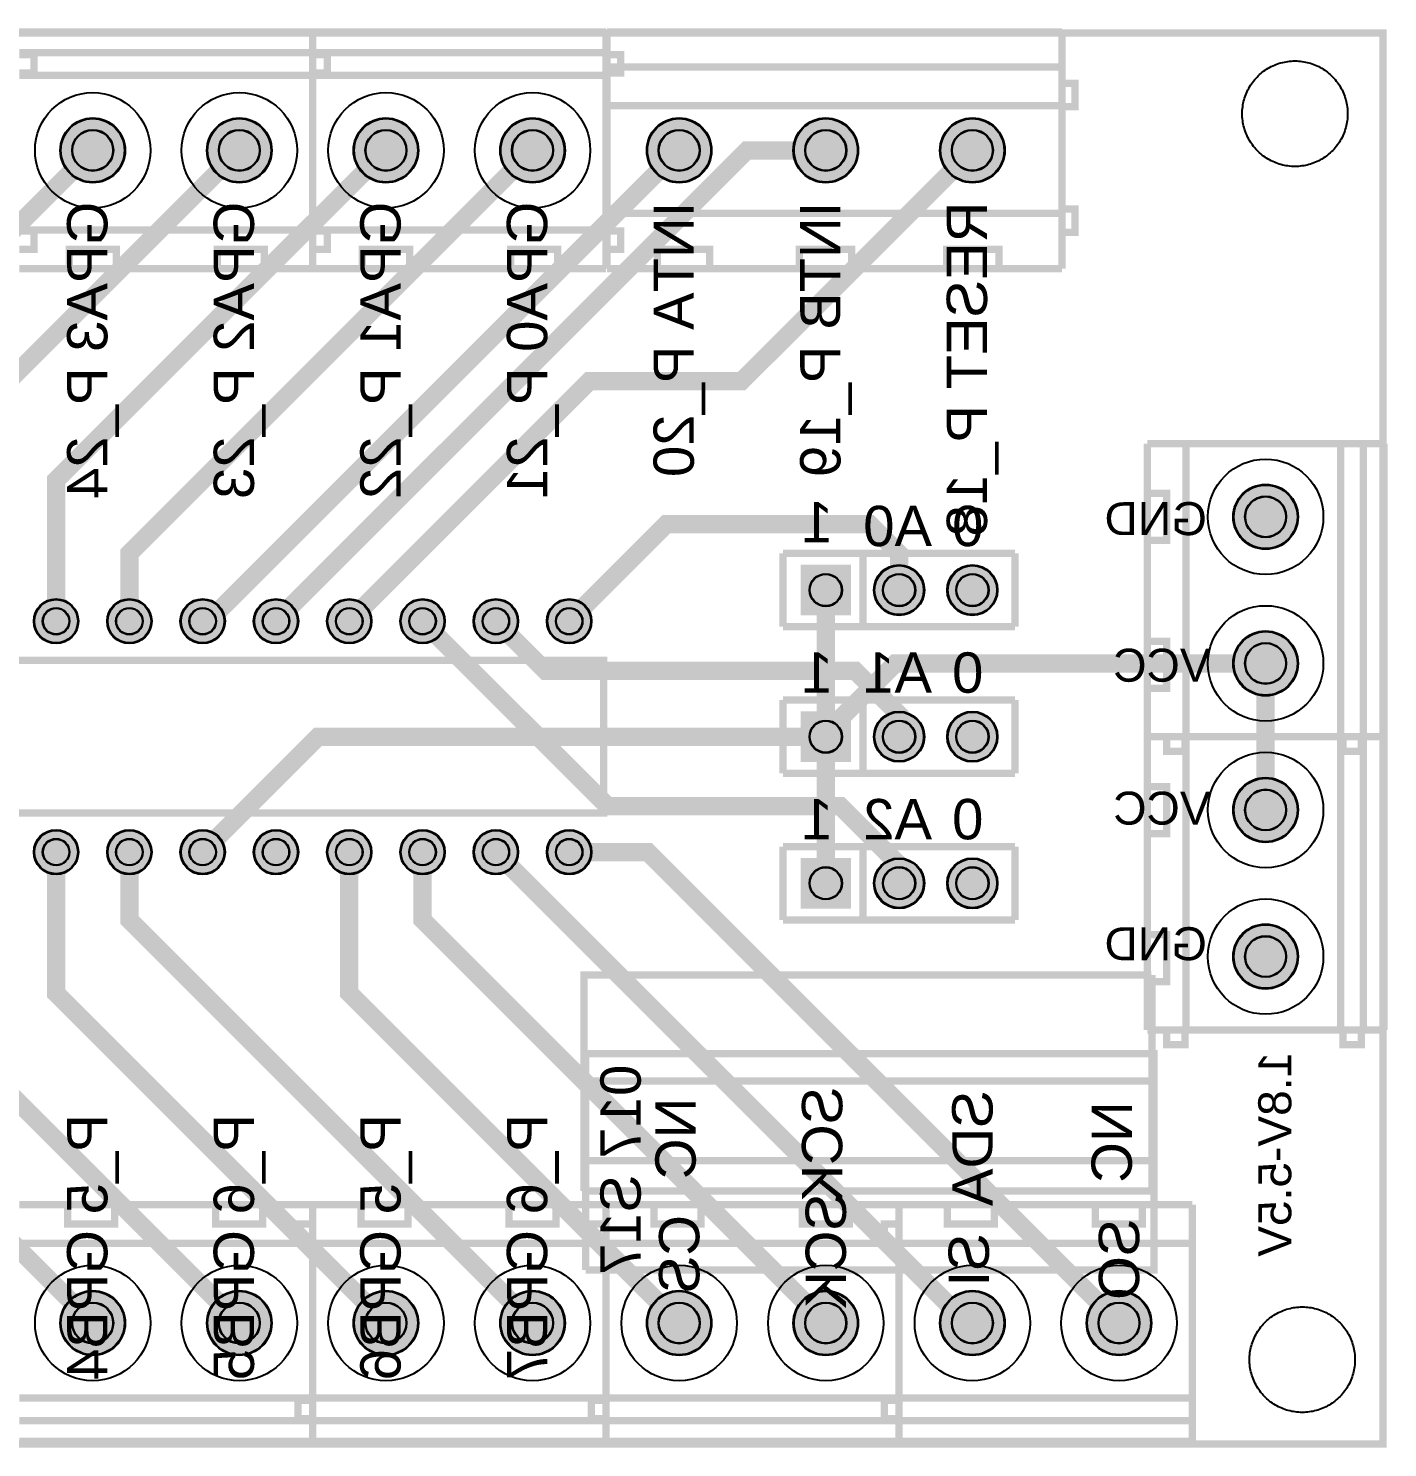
# Model space of a CAD drawing. Header units: millimetres. Extents: x 0.5 to 77.9, y 21.1 to 70.3.
# Drawn here: x 30.79 to 77.89, y 21.08 to 70.27 of the extents above; entities that cross this region are included whole.
import ezdxf

# ---------------------------------------------------------------- set-up
doc = ezdxf.new("R2010")
doc.units = ezdxf.units.MM
for name, color, linetype, true_color in [('BoardOutLine', 7, 'Continuous', 0xff00ff), ('BottomLayer', 7, 'Continuous', 0x0000ff), ('BottomSilkLayer', 7, 'Continuous', 0x66cc33), ('BottomSolderMaskLayer', 7, 'Continuous', 0xaa00ff), ('Multi-Layer', 7, 'Continuous', 0xc0c0c0), ('TopLayer', 7, 'Continuous', 0xff0000), ('TopSilkLayer', 7, 'Continuous', 0xffcc00), ('TopSolderMaskLayer', 7, 'Continuous', 0x800080)]:
    doc.layers.add(name, color=color, linetype=linetype, true_color=true_color)
doc.styles.get("Standard").update_dxf_attribs({"font": 'arial.ttf'})

msp = doc.modelspace()

# ---------------------------------------------------------------- hatches: boundary and pattern name
at = {"layer": 'BottomSolderMaskLayer'}
for points in [[(31.895, 66.04, 1), (34.145, 66.04, 1)], [(36.975, 66.04, 1), (39.225, 66.04, 1)], [(42.055, 66.04, 1), (44.305, 66.04, 1)], [(47.135, 66.04, 1), (49.385, 66.04, 1)], [(52.215, 66.04, 1), (54.466, 66.04, 1)], [(57.295, 66.04, 1), (59.546, 66.04, 1)], [(62.375, 66.04, 1), (64.626, 66.04, 1)], [(72.535, 53.34, 1), (74.785, 53.34, 1)], [(57.545, 51.676), (59.296, 51.676), (59.296, 49.925), (57.545, 49.925)], [(60.085, 50.8, 1), (61.836, 50.8, 1)], [(62.625, 50.8, 1), (64.376, 50.8, 1)], [(30.975, 49.72, 1), (32.525, 49.72, 1)], [(33.515, 49.72, 1), (35.065, 49.72, 1)], [(36.055, 49.72, 1), (37.605, 49.72, 1)], [(38.595, 49.72, 1), (40.145, 49.72, 1)], [(41.135, 49.72, 1), (42.685, 49.72, 1)], [(43.675, 49.72, 1), (45.225, 49.72, 1)], [(46.215, 49.72, 1), (47.765, 49.72, 1)], [(48.755, 49.72, 1), (50.305, 49.72, 1)], [(72.535, 48.26, 1), (74.785, 48.26, 1)], [(57.545, 46.596), (59.296, 46.596), (59.296, 44.845), (57.545, 44.845)], [(60.085, 45.72, 1), (61.836, 45.72, 1)], [(62.625, 45.72, 1), (64.376, 45.72, 1)], [(72.535, 43.18, 1), (74.785, 43.18, 1)], [(30.975, 41.72, 1), (32.525, 41.72, 1)], [(33.515, 41.72, 1), (35.065, 41.72, 1)], [(36.055, 41.72, 1), (37.605, 41.72, 1)], [(38.595, 41.72, 1), (40.145, 41.72, 1)], [(41.135, 41.72, 1), (42.685, 41.72, 1)], [(43.675, 41.72, 1), (45.225, 41.72, 1)], [(46.215, 41.72, 1), (47.765, 41.72, 1)], [(48.755, 41.72, 1), (50.305, 41.72, 1)], [(57.545, 41.515), (59.296, 41.515), (59.296, 39.765), (57.545, 39.765)], [(60.085, 40.64, 1), (61.836, 40.64, 1)], [(62.625, 40.64, 1), (64.376, 40.64, 1)], [(72.535, 38.1, 1), (74.785, 38.1, 1)], [(31.895, 25.4, 1), (34.145, 25.4, 1)], [(36.975, 25.4, 1), (39.225, 25.4, 1)], [(42.055, 25.4, 1), (44.305, 25.4, 1)], [(47.135, 25.4, 1), (49.385, 25.4, 1)], [(52.215, 25.4, 1), (54.465, 25.4, 1)], [(57.295, 25.4, 1), (59.545, 25.4, 1)], [(62.375, 25.4, 1), (64.625, 25.4, 1)], [(67.455, 25.4, 1), (69.705, 25.4, 1)]]:
    msp.add_hatch(color=256, dxfattribs=at).paths.add_polyline_path(points)
at = {"layer": 'Multi-Layer'}
for points in [[(31.92, 66.04, 1), (34.12, 66.04, 1)], [(37, 66.04, 1), (39.2, 66.04, 1)], [(42.08, 66.04, 1), (44.28, 66.04, 1)], [(47.16, 66.04, 1), (49.36, 66.04, 1)], [(52.24, 66.04, 1), (54.44, 66.04, 1)], [(57.32, 66.04, 1), (59.52, 66.04, 1)], [(62.4, 66.04, 1), (64.6, 66.04, 1)], [(72.56, 53.34, 1), (74.76, 53.34, 1)], [(57.57, 51.65), (59.27, 51.65), (59.27, 49.95), (57.57, 49.95)], [(60.11, 50.8, 1), (61.81, 50.8, 1)], [(62.65, 50.8, 1), (64.35, 50.8, 1)], [(31, 49.72, 1), (32.5, 49.72, 1)], [(33.54, 49.72, 1), (35.04, 49.72, 1)], [(36.08, 49.72, 1), (37.58, 49.72, 1)], [(38.62, 49.72, 1), (40.12, 49.72, 1)], [(41.16, 49.72, 1), (42.66, 49.72, 1)], [(43.7, 49.72, 1), (45.2, 49.72, 1)], [(46.24, 49.72, 1), (47.74, 49.72, 1)], [(48.78, 49.72, 1), (50.28, 49.72, 1)], [(72.56, 48.26, 1), (74.76, 48.26, 1)], [(57.57, 46.57), (59.27, 46.57), (59.27, 44.87), (57.57, 44.87)], [(60.11, 45.72, 1), (61.81, 45.72, 1)], [(62.65, 45.72, 1), (64.35, 45.72, 1)], [(72.56, 43.18, 1), (74.76, 43.18, 1)], [(31, 41.72, 1), (32.5, 41.72, 1)], [(33.54, 41.72, 1), (35.04, 41.72, 1)], [(36.08, 41.72, 1), (37.58, 41.72, 1)], [(38.62, 41.72, 1), (40.12, 41.72, 1)], [(41.16, 41.72, 1), (42.66, 41.72, 1)], [(43.7, 41.72, 1), (45.2, 41.72, 1)], [(46.24, 41.72, 1), (47.74, 41.72, 1)], [(48.78, 41.72, 1), (50.28, 41.72, 1)], [(57.57, 41.49), (59.27, 41.49), (59.27, 39.79), (57.57, 39.79)], [(60.11, 40.64, 1), (61.81, 40.64, 1)], [(62.65, 40.64, 1), (64.35, 40.64, 1)], [(72.56, 38.1, 1), (74.76, 38.1, 1)], [(31.92, 25.4, 1), (34.12, 25.4, 1)], [(37, 25.4, 1), (39.2, 25.4, 1)], [(42.08, 25.4, 1), (44.28, 25.4, 1)], [(47.16, 25.4, 1), (49.36, 25.4, 1)], [(52.24, 25.4, 1), (54.44, 25.4, 1)], [(57.32, 25.4, 1), (59.52, 25.4, 1)], [(62.4, 25.4, 1), (64.6, 25.4, 1)], [(67.48, 25.4, 1), (69.68, 25.4, 1)]]:
    msp.add_hatch(color=256, dxfattribs=at).paths.add_polyline_path(points)
at = {"layer": 'TopSolderMaskLayer'}
for points in [[(31.895, 66.04, 1), (34.145, 66.04, 1)], [(36.975, 66.04, 1), (39.225, 66.04, 1)], [(42.055, 66.04, 1), (44.305, 66.04, 1)], [(47.135, 66.04, 1), (49.385, 66.04, 1)], [(52.215, 66.04, 1), (54.466, 66.04, 1)], [(57.295, 66.04, 1), (59.546, 66.04, 1)], [(62.375, 66.04, 1), (64.626, 66.04, 1)], [(72.535, 53.34, 1), (74.785, 53.34, 1)], [(57.545, 51.676), (59.296, 51.676), (59.296, 49.925), (57.545, 49.925)], [(60.085, 50.8, 1), (61.836, 50.8, 1)], [(62.625, 50.8, 1), (64.376, 50.8, 1)], [(30.975, 49.72, 1), (32.525, 49.72, 1)], [(33.515, 49.72, 1), (35.065, 49.72, 1)], [(36.055, 49.72, 1), (37.605, 49.72, 1)], [(38.595, 49.72, 1), (40.145, 49.72, 1)], [(41.135, 49.72, 1), (42.685, 49.72, 1)], [(43.675, 49.72, 1), (45.225, 49.72, 1)], [(46.215, 49.72, 1), (47.765, 49.72, 1)], [(48.755, 49.72, 1), (50.305, 49.72, 1)], [(72.535, 48.26, 1), (74.785, 48.26, 1)], [(57.545, 46.596), (59.296, 46.596), (59.296, 44.845), (57.545, 44.845)], [(60.085, 45.72, 1), (61.836, 45.72, 1)], [(62.625, 45.72, 1), (64.376, 45.72, 1)], [(72.535, 43.18, 1), (74.785, 43.18, 1)], [(30.975, 41.72, 1), (32.525, 41.72, 1)], [(33.515, 41.72, 1), (35.065, 41.72, 1)], [(36.055, 41.72, 1), (37.605, 41.72, 1)], [(38.595, 41.72, 1), (40.145, 41.72, 1)], [(41.135, 41.72, 1), (42.685, 41.72, 1)], [(43.675, 41.72, 1), (45.225, 41.72, 1)], [(46.215, 41.72, 1), (47.765, 41.72, 1)], [(48.755, 41.72, 1), (50.305, 41.72, 1)], [(57.545, 41.515), (59.296, 41.515), (59.296, 39.765), (57.545, 39.765)], [(60.085, 40.64, 1), (61.836, 40.64, 1)], [(62.625, 40.64, 1), (64.376, 40.64, 1)], [(72.535, 38.1, 1), (74.785, 38.1, 1)], [(31.895, 25.4, 1), (34.145, 25.4, 1)], [(36.975, 25.4, 1), (39.225, 25.4, 1)], [(42.055, 25.4, 1), (44.305, 25.4, 1)], [(47.135, 25.4, 1), (49.385, 25.4, 1)], [(52.215, 25.4, 1), (54.465, 25.4, 1)], [(57.295, 25.4, 1), (59.545, 25.4, 1)], [(62.375, 25.4, 1), (64.625, 25.4, 1)], [(67.455, 25.4, 1), (69.705, 25.4, 1)]]:
    msp.add_hatch(color=256, dxfattribs=at).paths.add_polyline_path(points)

# ---------------------------------------------------------------- linework, layer by layer
at = {"layer": 'BoardOutLine', "const_width": 0.254}
msp.add_lwpolyline([(7.112, 70.104), (77.724, 70.104), (77.724, 21.209), (0.635, 21.209), (0.635, 70.104), (7.112, 70.104)], close=True, dxfattribs=at)
at = {"layer": 'BottomLayer', "const_width": 0.635}
for points in [[(58.42, 50.8), (58.42, 45.72)], [(58.42, 45.72), (58.42, 45.847), (60.833, 48.26), (73.66, 48.26)], [(73.66, 43.18), (73.66, 48.26)], [(36.83, 41.72), (40.83, 45.72), (58.42, 45.72)], [(58.42, 45.72), (58.42, 40.64)]]:
    msp.add_lwpolyline(points, dxfattribs=at)
at = {"layer": 'BottomSilkLayer', "const_width": 0.254}
for points in [[(50.102, 27.242), (69.787, 27.242), (69.787, 34.735), (50.102, 34.735)], [(50.102, 27.242), (50.102, 34.735), (50.102, 27.369)], [(50.102, 31.028), (69.787, 31.028)]]:
    msp.add_lwpolyline(points, dxfattribs=at)
at = {"layer": 'BottomSolderMaskLayer'}
for centre, radius in [((33.02, 66.04), 1.125), ((38.1, 66.04), 1.125), ((43.18, 66.04), 1.125), ((48.26, 66.04), 1.125), ((53.34, 66.04), 1.125), ((58.42, 66.04), 1.125), ((63.5, 66.04), 1.125), ((33.02, 66.04), 0.716), ((38.1, 66.04), 0.716), ((43.18, 66.04), 0.716), ((48.26, 66.04), 0.716), ((53.34, 66.04), 0.716), ((58.42, 66.04), 0.716), ((63.5, 66.04), 0.716), ((73.66, 53.34), 1.125), ((73.66, 53.34), 0.716), ((60.96, 50.8), 0.875), ((63.5, 50.8), 0.875), ((58.42, 50.8), 0.566), ((60.96, 50.8), 0.566), ((63.5, 50.8), 0.566), ((31.75, 49.72), 0.775), ((31.75, 49.72), 0.465), ((34.29, 49.72), 0.775), ((34.29, 49.72), 0.465), ((36.83, 49.72), 0.775), ((36.83, 49.72), 0.465), ((39.37, 49.72), 0.775), ((39.37, 49.72), 0.465), ((41.91, 49.72), 0.775), ((41.91, 49.72), 0.465), ((44.45, 49.72), 0.775), ((44.45, 49.72), 0.465), ((46.99, 49.72), 0.775), ((46.99, 49.72), 0.465), ((49.53, 49.72), 0.775), ((49.53, 49.72), 0.465), ((73.66, 48.26), 1.125), ((73.66, 48.26), 0.716), ((58.42, 45.72), 0.566), ((60.96, 45.72), 0.875), ((60.96, 45.72), 0.566), ((63.5, 45.72), 0.875), ((63.5, 45.72), 0.566), ((73.66, 43.18), 1.125), ((73.66, 43.18), 0.716), ((31.75, 41.72), 0.775), ((34.29, 41.72), 0.775), ((36.83, 41.72), 0.775), ((39.37, 41.72), 0.775), ((41.91, 41.72), 0.775), ((44.45, 41.72), 0.775), ((46.99, 41.72), 0.775), ((49.53, 41.72), 0.775), ((31.75, 41.72), 0.465), ((34.29, 41.72), 0.465), ((36.83, 41.72), 0.465), ((39.37, 41.72), 0.465), ((41.91, 41.72), 0.465), ((44.45, 41.72), 0.465), ((46.99, 41.72), 0.465), ((49.53, 41.72), 0.465), ((60.96, 40.64), 0.875), ((63.5, 40.64), 0.875), ((58.42, 40.64), 0.566), ((60.96, 40.64), 0.566), ((63.5, 40.64), 0.566), ((73.66, 38.1), 1.125), ((73.66, 38.1), 0.716), ((33.02, 25.4), 1.125), ((33.02, 25.4), 0.716), ((38.1, 25.4), 1.125), ((38.1, 25.4), 0.716), ((43.18, 25.4), 1.125), ((43.18, 25.4), 0.716), ((48.26, 25.4), 1.125), ((48.26, 25.4), 0.716), ((53.34, 25.4), 1.125), ((53.34, 25.4), 0.716), ((58.42, 25.4), 1.125), ((58.42, 25.4), 0.716), ((63.5, 25.4), 1.125), ((63.5, 25.4), 0.716), ((68.58, 25.4), 1.125), ((68.58, 25.4), 0.716)]:
    msp.add_circle(centre, radius, dxfattribs=at)
at = {"layer": 'Multi-Layer'}
for points in [[(72.849, 67.31), (72.85, 67.371), (72.853, 67.432), (72.858, 67.493), (72.865, 67.554), (72.874, 67.614), (72.886, 67.674), (72.899, 67.734), (72.914, 67.793), (72.931, 67.852), (72.95, 67.91), (72.971, 67.967), (72.994, 68.024), (73.019, 68.08), (73.045, 68.134), (73.074, 68.189), (73.104, 68.242), (73.136, 68.294), (73.17, 68.345), (73.205, 68.394), (73.242, 68.443), (73.281, 68.49), (73.321, 68.536), (73.363, 68.581), (73.406, 68.624), (73.45, 68.666), (73.496, 68.706), (73.544, 68.745), (73.592, 68.782), (73.642, 68.817), (73.693, 68.851), (73.745, 68.883), (73.798, 68.913), (73.852, 68.942), (73.907, 68.968), (73.963, 68.993), (74.019, 69.016), (74.077, 69.037), (74.135, 69.056), (74.193, 69.073), (74.252, 69.088), (74.312, 69.101), (74.372, 69.113), (74.433, 69.122), (74.493, 69.129), (74.554, 69.134), (74.615, 69.137), (74.676, 69.138), (74.737, 69.137), (74.798, 69.134), (74.859, 69.129), (74.92, 69.122), (74.98, 69.113), (75.04, 69.101), (75.1, 69.088), (75.159, 69.073), (75.218, 69.056), (75.276, 69.037), (75.333, 69.016), (75.39, 68.993), (75.445, 68.968), (75.5, 68.942), (75.554, 68.913), (75.608, 68.883), (75.66, 68.851), (75.71, 68.817), (75.76, 68.782), (75.809, 68.745), (75.856, 68.706), (75.902, 68.666), (75.947, 68.624), (75.99, 68.581), (76.031, 68.536), (76.072, 68.49), (76.11, 68.443), (76.147, 68.394), (76.183, 68.345), (76.216, 68.294), (76.248, 68.242), (76.279, 68.189), (76.307, 68.134), (76.334, 68.08), (76.358, 68.024), (76.381, 67.967), (76.402, 67.91), (76.421, 67.852), (76.438, 67.793), (76.454, 67.734), (76.467, 67.674), (76.478, 67.614), (76.487, 67.554), (76.494, 67.493), (76.499, 67.432), (76.502, 67.371), (76.503, 67.31), (76.502, 67.249), (76.499, 67.188), (76.494, 67.127), (76.487, 67.067), (76.478, 67.006), (76.467, 66.946), (76.454, 66.886), (76.438, 66.827), (76.421, 66.769), (76.402, 66.711), (76.381, 66.653), (76.358, 66.597), (76.334, 66.541), (76.307, 66.486), (76.279, 66.432), (76.248, 66.379), (76.216, 66.327), (76.183, 66.276), (76.147, 66.226), (76.11, 66.177), (76.072, 66.13), (76.031, 66.084), (75.99, 66.039), (75.947, 65.996), (75.902, 65.954), (75.856, 65.914), (75.809, 65.876), (75.76, 65.839), (75.71, 65.803), (75.66, 65.769), (75.608, 65.737), (75.554, 65.707), (75.5, 65.679), (75.445, 65.652), (75.39, 65.627), (75.333, 65.604), (75.276, 65.583), (75.218, 65.564), (75.159, 65.547), (75.1, 65.532), (75.04, 65.519), (74.98, 65.508), (74.92, 65.498), (74.859, 65.491), (74.798, 65.486), (74.737, 65.483), (74.676, 65.482), (74.615, 65.483), (74.554, 65.486), (74.493, 65.491), (74.433, 65.498), (74.372, 65.508), (74.312, 65.519), (74.252, 65.532), (74.193, 65.547), (74.135, 65.564), (74.077, 65.583), (74.019, 65.604), (73.963, 65.627), (73.907, 65.652), (73.852, 65.679), (73.798, 65.707), (73.745, 65.737), (73.693, 65.769), (73.642, 65.803), (73.592, 65.839), (73.544, 65.876), (73.496, 65.914), (73.45, 65.954), (73.406, 65.996), (73.363, 66.039), (73.321, 66.084), (73.281, 66.13), (73.242, 66.177), (73.205, 66.226), (73.17, 66.276), (73.136, 66.327), (73.104, 66.379), (73.074, 66.432), (73.045, 66.486), (73.019, 66.541), (72.994, 66.597), (72.971, 66.653), (72.95, 66.711), (72.931, 66.769), (72.914, 66.827), (72.899, 66.886), (72.886, 66.946), (72.874, 67.006), (72.865, 67.067), (72.858, 67.127), (72.853, 67.188), (72.85, 67.249), (72.849, 67.31)], [(73.103, 24.13), (73.104, 24.191), (73.107, 24.252), (73.112, 24.313), (73.119, 24.374), (73.128, 24.434), (73.14, 24.494), (73.153, 24.554), (73.168, 24.613), (73.185, 24.672), (73.204, 24.73), (73.225, 24.787), (73.248, 24.844), (73.273, 24.899), (73.299, 24.954), (73.328, 25.008), (73.358, 25.062), (73.39, 25.114), (73.424, 25.165), (73.459, 25.214), (73.496, 25.263), (73.535, 25.31), (73.575, 25.356), (73.617, 25.401), (73.66, 25.444), (73.704, 25.486), (73.75, 25.526), (73.798, 25.565), (73.846, 25.602), (73.896, 25.637), (73.947, 25.671), (73.999, 25.703), (74.052, 25.733), (74.106, 25.762), (74.161, 25.788), (74.217, 25.813), (74.273, 25.836), (74.331, 25.857), (74.389, 25.876), (74.447, 25.893), (74.506, 25.908), (74.566, 25.921), (74.626, 25.933), (74.687, 25.942), (74.747, 25.949), (74.808, 25.954), (74.869, 25.957), (74.93, 25.958), (74.991, 25.957), (75.052, 25.954), (75.113, 25.949), (75.174, 25.942), (75.234, 25.933), (75.294, 25.921), (75.354, 25.908), (75.413, 25.893), (75.472, 25.876), (75.53, 25.857), (75.587, 25.836), (75.644, 25.813), (75.699, 25.788), (75.754, 25.762), (75.808, 25.733), (75.862, 25.703), (75.914, 25.671), (75.964, 25.637), (76.014, 25.602), (76.063, 25.565), (76.11, 25.526), (76.156, 25.486), (76.201, 25.444), (76.244, 25.401), (76.285, 25.356), (76.326, 25.31), (76.364, 25.263), (76.401, 25.214), (76.437, 25.165), (76.47, 25.114), (76.502, 25.062), (76.533, 25.008), (76.561, 24.954), (76.588, 24.899), (76.612, 24.844), (76.635, 24.787), (76.656, 24.73), (76.675, 24.672), (76.692, 24.613), (76.708, 24.554), (76.721, 24.494), (76.732, 24.434), (76.741, 24.374), (76.748, 24.313), (76.753, 24.252), (76.756, 24.191), (76.757, 24.13), (76.756, 24.069), (76.753, 24.008), (76.748, 23.947), (76.741, 23.886), (76.732, 23.826), (76.721, 23.766), (76.708, 23.706), (76.692, 23.647), (76.675, 23.589), (76.656, 23.53), (76.635, 23.473), (76.612, 23.417), (76.588, 23.361), (76.561, 23.306), (76.533, 23.252), (76.502, 23.199), (76.47, 23.147), (76.437, 23.096), (76.401, 23.046), (76.364, 22.997), (76.326, 22.95), (76.285, 22.904), (76.244, 22.859), (76.201, 22.816), (76.156, 22.774), (76.11, 22.734), (76.063, 22.696), (76.014, 22.658), (75.964, 22.623), (75.914, 22.589), (75.862, 22.557), (75.808, 22.527), (75.754, 22.499), (75.699, 22.472), (75.644, 22.447), (75.587, 22.424), (75.53, 22.403), (75.472, 22.384), (75.413, 22.367), (75.354, 22.352), (75.294, 22.339), (75.234, 22.328), (75.174, 22.318), (75.113, 22.311), (75.052, 22.306), (74.991, 22.303), (74.93, 22.302), (74.869, 22.303), (74.808, 22.306), (74.747, 22.311), (74.687, 22.318), (74.626, 22.328), (74.566, 22.339), (74.506, 22.352), (74.447, 22.367), (74.389, 22.384), (74.331, 22.403), (74.273, 22.424), (74.217, 22.447), (74.161, 22.472), (74.106, 22.499), (74.052, 22.527), (73.999, 22.557), (73.947, 22.589), (73.896, 22.623), (73.846, 22.658), (73.798, 22.696), (73.75, 22.734), (73.704, 22.774), (73.66, 22.816), (73.617, 22.859), (73.575, 22.904), (73.535, 22.95), (73.496, 22.997), (73.459, 23.046), (73.424, 23.096), (73.39, 23.147), (73.358, 23.199), (73.328, 23.252), (73.299, 23.306), (73.273, 23.361), (73.248, 23.417), (73.225, 23.473), (73.204, 23.53), (73.185, 23.589), (73.168, 23.647), (73.153, 23.706), (73.14, 23.766), (73.128, 23.826), (73.119, 23.886), (73.112, 23.947), (73.107, 24.008), (73.104, 24.069), (73.103, 24.13)]]:
    msp.add_lwpolyline(points, close=True, dxfattribs=at)
for centre, radius in [((33.02, 66.04), 1.1), ((38.1, 66.04), 1.1), ((43.18, 66.04), 1.1), ((48.26, 66.04), 1.1), ((53.34, 66.04), 1.1), ((58.42, 66.04), 1.1), ((63.5, 66.04), 1.1), ((33.02, 66.04), 0.7), ((38.1, 66.04), 0.7), ((43.18, 66.04), 0.7), ((48.26, 66.04), 0.7), ((53.34, 66.04), 0.7), ((58.42, 66.04), 0.7), ((63.5, 66.04), 0.7), ((73.66, 53.34), 1.1), ((73.66, 53.34), 0.7), ((60.96, 50.8), 0.85), ((63.5, 50.8), 0.85), ((58.42, 50.8), 0.55), ((60.96, 50.8), 0.55), ((63.5, 50.8), 0.55), ((31.75, 49.72), 0.75), ((31.75, 49.72), 0.45), ((34.29, 49.72), 0.75), ((34.29, 49.72), 0.45), ((36.83, 49.72), 0.75), ((36.83, 49.72), 0.45), ((39.37, 49.72), 0.75), ((39.37, 49.72), 0.45), ((41.91, 49.72), 0.75), ((41.91, 49.72), 0.45), ((44.45, 49.72), 0.75), ((44.45, 49.72), 0.45), ((46.99, 49.72), 0.75), ((46.99, 49.72), 0.45), ((49.53, 49.72), 0.75), ((49.53, 49.72), 0.45), ((73.66, 48.26), 1.1), ((73.66, 48.26), 0.7), ((58.42, 45.72), 0.55), ((60.96, 45.72), 0.85), ((60.96, 45.72), 0.55), ((63.5, 45.72), 0.85), ((63.5, 45.72), 0.55), ((73.66, 43.18), 1.1), ((73.66, 43.18), 0.7), ((31.75, 41.72), 0.75), ((34.29, 41.72), 0.75), ((36.83, 41.72), 0.75), ((39.37, 41.72), 0.75), ((41.91, 41.72), 0.75), ((44.45, 41.72), 0.75), ((46.99, 41.72), 0.75), ((49.53, 41.72), 0.75), ((31.75, 41.72), 0.45), ((34.29, 41.72), 0.45), ((36.83, 41.72), 0.45), ((39.37, 41.72), 0.45), ((41.91, 41.72), 0.45), ((44.45, 41.72), 0.45), ((46.99, 41.72), 0.45), ((49.53, 41.72), 0.45), ((60.96, 40.64), 0.85), ((63.5, 40.64), 0.85), ((58.42, 40.64), 0.55), ((60.96, 40.64), 0.55), ((63.5, 40.64), 0.55), ((73.66, 38.1), 1.1), ((73.66, 38.1), 0.7), ((33.02, 25.4), 1.1), ((33.02, 25.4), 0.7), ((38.1, 25.4), 1.1), ((38.1, 25.4), 0.7), ((43.18, 25.4), 1.1), ((43.18, 25.4), 0.7), ((48.26, 25.4), 1.1), ((48.26, 25.4), 0.7), ((53.34, 25.4), 1.1), ((53.34, 25.4), 0.7), ((58.42, 25.4), 1.1), ((58.42, 25.4), 0.7), ((63.5, 25.4), 1.1), ((63.5, 25.4), 0.7), ((68.58, 25.4), 1.1), ((68.58, 25.4), 0.7)]:
    msp.add_circle(centre, radius, dxfattribs=at)
at = {"layer": 'TopLayer', "const_width": 0.635}
for points in [[(26.67, 49.72), (26.67, 59.69), (33.02, 66.04)], [(29.21, 49.72), (29.21, 57.15), (38.1, 66.04)], [(31.75, 49.72), (31.75, 54.61), (43.18, 66.04)], [(34.29, 49.72), (34.29, 52.07), (48.26, 66.04)], [(36.83, 49.72), (37.02, 49.72), (53.34, 66.04)], [(39.37, 49.72), (55.69, 66.04), (58.42, 66.04)], [(41.91, 49.721), (50.229, 58.039), (55.499, 58.039), (63.5, 66.04)], [(60.96, 50.8), (60.96, 52.07), (59.944, 53.086), (52.896, 53.086), (49.53, 49.721)], [(60.96, 40.64), (60.96, 41.275), (58.928, 43.307), (50.864, 43.307), (44.45, 49.721)], [(60.96, 45.72), (60.96, 46.482), (59.436, 48.006), (48.704, 48.006), (46.99, 49.72)], [(26.67, 41.72), (26.67, 31.75), (33.02, 25.4)], [(29.21, 41.72), (29.21, 34.29), (38.1, 25.4)], [(31.75, 41.72), (31.75, 36.83), (43.18, 25.4)], [(34.29, 41.72), (34.29, 39.37), (48.26, 25.4)], [(41.91, 41.72), (41.91, 36.83), (53.34, 25.4)], [(44.45, 41.72), (44.45, 39.37), (58.42, 25.4)], [(46.99, 41.72), (63.31, 25.4), (63.5, 25.4)], [(49.53, 41.72), (52.261, 41.72), (68.58, 25.4)]]:
    msp.add_lwpolyline(points, dxfattribs=at)
at = {"layer": 'TopSilkLayer', "const_width": 0.254}
for points in [[(40.64, 70.14), (30.48, 70.14)], [(50.8, 70.14), (40.64, 70.14)], [(40.64, 61.94), (40.64, 70.14)], [(40.64, 61.94), (40.64, 70.14)], [(50.8, 61.94), (50.8, 70.14)], [(66.6, 70.14), (50.84, 70.14)], [(50.84, 61.94), (50.84, 70.14)], [(66.6, 61.94), (66.6, 70.14)], [(40.64, 69.421), (30.48, 69.421)], [(30.48, 68.718), (30.988, 68.718), (30.988, 69.357), (30.48, 69.357)], [(50.8, 69.421), (40.64, 69.421)], [(40.64, 68.718), (41.148, 68.718), (41.148, 69.357), (40.64, 69.357)], [(50.8, 68.718), (51.308, 68.718), (51.308, 69.357), (50.8, 69.357)], [(66.6, 68.931), (50.84, 68.931)], [(40.64, 68.642), (30.48, 68.642)], [(50.8, 68.642), (40.64, 68.642)], [(66.6, 67.557), (67.056, 67.557), (67.056, 68.362), (66.6, 68.362)], [(66.6, 67.592), (50.84, 67.592)], [(66.6, 63.854), (50.84, 63.854)], [(66.6, 63.203), (67.056, 63.203), (67.056, 64.008), (66.6, 64.008)], [(40.64, 63.282), (30.48, 63.282)], [(30.48, 62.607), (30.988, 62.607), (30.988, 63.246), (30.48, 63.246)], [(50.8, 63.282), (40.64, 63.282)], [(40.64, 62.607), (41.148, 62.607), (41.148, 63.246), (40.64, 63.246)], [(50.8, 62.607), (51.308, 62.607), (51.308, 63.246), (50.8, 63.246)], [(33.836, 61.94), (33.836, 62.611), (32.207, 62.611), (32.207, 61.94)], [(38.967, 61.94), (38.967, 62.611), (37.338, 62.611), (37.338, 61.94)], [(43.997, 61.94), (43.997, 62.611), (42.367, 62.611), (42.367, 61.94)], [(49.127, 61.94), (49.127, 62.611), (47.498, 62.611), (47.498, 61.94)], [(54.394, 61.94), (54.394, 62.611), (52.578, 62.611), (52.578, 61.94)], [(59.322, 61.94), (59.322, 62.611), (57.506, 62.611), (57.506, 61.94)], [(64.427, 61.94), (64.427, 62.611), (62.611, 62.611), (62.611, 61.94)], [(40.64, 61.94), (30.48, 61.94)], [(50.8, 61.94), (40.64, 61.94)], [(66.6, 61.94), (50.84, 61.94)], [(69.56, 55.88), (77.76, 55.88)], [(69.56, 45.72), (69.56, 55.88)], [(70.902, 45.72), (70.902, 55.88)], [(76.262, 45.72), (76.262, 55.88)], [(77.041, 45.72), (77.041, 55.88)], [(77.76, 45.72), (77.76, 55.88)], [(69.56, 52.524), (70.231, 52.524), (70.231, 54.153), (69.56, 54.153)], [(56.94, 52.07), (64.98, 52.07)], [(56.94, 52.07), (56.94, 49.53)], [(59.714, 52.07), (59.714, 49.53)], [(64.98, 52.07), (64.98, 49.53)], [(56.94, 49.53), (64.98, 49.53)], [(69.56, 47.393), (70.231, 47.393), (70.231, 49.022), (69.56, 49.022)], [(15.32, 46.355), (15.32, 48.37), (50.72, 48.37), (50.72, 43.07), (15.32, 43.07), (15.32, 45.085)], [(56.94, 46.99), (64.98, 46.99)], [(56.94, 46.99), (56.94, 44.45)], [(59.714, 46.99), (59.714, 44.45)], [(64.98, 46.99), (64.98, 44.45)], [(69.56, 45.72), (77.76, 45.72)], [(69.56, 45.72), (77.76, 45.72)], [(69.56, 35.56), (69.56, 45.72)], [(70.227, 45.72), (70.227, 45.212), (70.866, 45.212), (70.866, 45.72)], [(70.902, 35.56), (70.902, 45.72)], [(76.262, 35.56), (76.262, 45.72)], [(76.339, 45.72), (76.339, 45.212), (76.977, 45.212), (76.977, 45.72)], [(77.041, 35.56), (77.041, 45.72)], [(77.76, 35.56), (77.76, 45.72)], [(56.94, 44.45), (64.98, 44.45)], [(69.56, 42.364), (70.231, 42.364), (70.231, 43.993), (69.56, 43.993)], [(56.94, 41.91), (64.98, 41.91)], [(56.94, 41.91), (56.94, 39.37)], [(59.714, 41.91), (59.714, 39.37)], [(64.98, 41.91), (64.98, 39.37)], [(56.94, 39.37), (64.98, 39.37)], [(69.56, 37.233), (70.231, 37.233), (70.231, 38.862), (69.56, 38.862)], [(50.038, 33.909), (50.038, 37.465), (69.703, 37.465)], [(69.723, 33.909), (69.723, 37.465)], [(69.56, 35.56), (77.76, 35.56)], [(70.227, 35.56), (70.227, 35.052), (70.866, 35.052), (70.866, 35.56)], [(76.339, 35.56), (76.339, 35.052), (76.977, 35.052), (76.977, 35.56)], [(50.038, 29.972), (50.038, 33.782), (69.723, 33.782), (69.723, 29.972), (50.165, 29.972)], [(30.48, 29.5), (40.64, 29.5)], [(32.153, 29.5), (32.153, 28.829), (33.782, 28.829), (33.782, 29.5)], [(37.284, 29.5), (37.284, 28.829), (38.913, 28.829), (38.913, 29.5)], [(40.64, 29.5), (40.64, 21.3)], [(40.64, 29.5), (40.64, 21.3)], [(40.64, 29.5), (50.8, 29.5)], [(42.313, 29.5), (42.313, 28.829), (43.942, 28.829), (43.942, 29.5)], [(47.444, 29.5), (47.444, 28.829), (49.073, 28.829), (49.073, 29.5)], [(50.8, 29.5), (50.8, 21.3)], [(50.8, 29.5), (60.96, 29.5)], [(50.8, 29.5), (50.8, 21.3)], [(52.473, 29.5), (52.473, 28.829), (54.102, 28.829), (54.102, 29.5)], [(57.604, 29.5), (57.604, 28.829), (59.233, 28.829), (59.233, 29.5)], [(60.96, 29.5), (60.96, 21.3)], [(60.96, 29.5), (60.96, 21.3)], [(60.96, 29.5), (71.12, 29.5)], [(62.633, 29.5), (62.633, 28.829), (64.262, 28.829), (64.262, 29.5)], [(67.764, 29.5), (67.764, 28.829), (69.393, 28.829), (69.393, 29.5)], [(71.12, 29.5), (71.12, 21.3)], [(40.64, 28.833), (40.132, 28.833), (40.132, 28.194), (40.64, 28.194)], [(50.8, 28.833), (50.292, 28.833), (50.292, 28.194), (50.8, 28.194)], [(60.96, 28.833), (60.452, 28.833), (60.452, 28.194), (60.96, 28.194)], [(30.48, 28.158), (40.64, 28.158)], [(40.64, 28.158), (50.8, 28.158)], [(50.8, 28.158), (60.96, 28.158)], [(60.96, 28.158), (71.12, 28.158)], [(30.48, 22.798), (40.64, 22.798)], [(40.64, 22.722), (40.132, 22.722), (40.132, 22.083), (40.64, 22.083)], [(40.64, 22.798), (50.8, 22.798)], [(50.8, 22.722), (50.292, 22.722), (50.292, 22.083), (50.8, 22.083)], [(50.8, 22.798), (60.96, 22.798)], [(60.96, 22.722), (60.452, 22.722), (60.452, 22.083), (60.96, 22.083)], [(60.96, 22.798), (71.12, 22.798)], [(30.48, 22.019), (40.64, 22.019)], [(40.64, 22.019), (50.8, 22.019)], [(50.8, 22.019), (60.96, 22.019)], [(60.96, 22.019), (71.12, 22.019)], [(30.48, 21.3), (40.64, 21.3)], [(40.64, 21.3), (50.8, 21.3)], [(50.8, 21.3), (60.96, 21.3)], [(60.96, 21.3), (71.12, 21.3)]]:
    msp.add_lwpolyline(points, dxfattribs=at)
at = {"layer": 'TopSilkLayer'}
for centre in [(33.02, 66.04), (38.1, 66.04), (43.18, 66.04), (48.26, 66.04), (73.66, 53.34), (73.66, 48.26), (73.66, 43.18), (73.66, 38.1), (33.02, 25.4), (38.1, 25.4), (43.18, 25.4), (48.26, 25.4), (53.34, 25.4), (58.42, 25.4), (63.5, 25.4), (68.58, 25.4)]:
    msp.add_circle(centre, 2, dxfattribs=at)
at = {"layer": 'TopSolderMaskLayer'}
for centre, radius in [((33.02, 66.04), 1.125), ((38.1, 66.04), 1.125), ((43.18, 66.04), 1.125), ((48.26, 66.04), 1.125), ((53.34, 66.04), 1.125), ((58.42, 66.04), 1.125), ((63.5, 66.04), 1.125), ((33.02, 66.04), 0.716), ((38.1, 66.04), 0.716), ((43.18, 66.04), 0.716), ((48.26, 66.04), 0.716), ((53.34, 66.04), 0.716), ((58.42, 66.04), 0.716), ((63.5, 66.04), 0.716), ((73.66, 53.34), 1.125), ((73.66, 53.34), 0.716), ((60.96, 50.8), 0.875), ((63.5, 50.8), 0.875), ((58.42, 50.8), 0.566), ((60.96, 50.8), 0.566), ((63.5, 50.8), 0.566), ((31.75, 49.72), 0.775), ((31.75, 49.72), 0.465), ((34.29, 49.72), 0.775), ((34.29, 49.72), 0.465), ((36.83, 49.72), 0.775), ((36.83, 49.72), 0.465), ((39.37, 49.72), 0.775), ((39.37, 49.72), 0.465), ((41.91, 49.72), 0.775), ((41.91, 49.72), 0.465), ((44.45, 49.72), 0.775), ((44.45, 49.72), 0.465), ((46.99, 49.72), 0.775), ((46.99, 49.72), 0.465), ((49.53, 49.72), 0.775), ((49.53, 49.72), 0.465), ((73.66, 48.26), 1.125), ((73.66, 48.26), 0.716), ((58.42, 45.72), 0.566), ((60.96, 45.72), 0.875), ((60.96, 45.72), 0.566), ((63.5, 45.72), 0.875), ((63.5, 45.72), 0.566), ((73.66, 43.18), 1.125), ((73.66, 43.18), 0.716), ((31.75, 41.72), 0.775), ((34.29, 41.72), 0.775), ((36.83, 41.72), 0.775), ((39.37, 41.72), 0.775), ((41.91, 41.72), 0.775), ((44.45, 41.72), 0.775), ((46.99, 41.72), 0.775), ((49.53, 41.72), 0.775), ((31.75, 41.72), 0.465), ((34.29, 41.72), 0.465), ((36.83, 41.72), 0.465), ((39.37, 41.72), 0.465), ((41.91, 41.72), 0.465), ((44.45, 41.72), 0.465), ((46.99, 41.72), 0.465), ((49.53, 41.72), 0.465), ((60.96, 40.64), 0.875), ((63.5, 40.64), 0.875), ((58.42, 40.64), 0.566), ((60.96, 40.64), 0.566), ((63.5, 40.64), 0.566), ((73.66, 38.1), 1.125), ((73.66, 38.1), 0.716), ((33.02, 25.4), 1.125), ((33.02, 25.4), 0.716), ((38.1, 25.4), 1.125), ((38.1, 25.4), 0.716), ((43.18, 25.4), 1.125), ((43.18, 25.4), 0.716), ((48.26, 25.4), 1.125), ((48.26, 25.4), 0.716), ((53.34, 25.4), 1.125), ((53.34, 25.4), 0.716), ((58.42, 25.4), 1.125), ((58.42, 25.4), 0.716), ((63.5, 25.4), 1.125), ((63.5, 25.4), 0.716), ((68.58, 25.4), 1.125), ((68.58, 25.4), 0.716)]:
    msp.add_circle(centre, radius, dxfattribs=at)

# ---------------------------------------------------------------- texts
at = {"layer": 'BottomSilkLayer', "text_generation_flag": 2}
for s, height, p in [('GPA3 P_24', 1.397, (33.528, 64.262)), ('GPA2 P_23', 1.397, (38.608, 64.262)), ('GPA1 P_22', 1.397, (43.688, 64.262)), ('GPA0 P_21', 1.397, (48.768, 64.262)), ('INTA P_20', 1.397, (53.848, 64.262)), ('INTB P_19', 1.397, (58.928, 64.262)), ('RESET P_18', 1.397, (64.008, 64.262)), ('1.8V-5.5V', 1.143, (74.549, 34.798)), ('017', 1.397, (52.007, 34.354)), ('SCK', 1.397, (58.992, 33.592)), ('NC', 1.397, (53.912, 33.211)), ('SDA', 1.397, (64.199, 33.465)), ('P_5 GPB4', 1.397, (33.528, 32.639)), ('P_6 GPB5', 1.397, (38.608, 32.639)), ('P_5 GPB6', 1.397, (43.688, 32.639)), ('P_6 GPB7', 1.397, (48.768, 32.639)), ('NC', 1.397, (69.025, 33.084)), ('S17', 1.397, (52.007, 30.544)), ('SCK', 1.397, (59.119, 29.909)), ('CS', 1.397, (54.039, 29.147)), ('SO', 1.397, (69.279, 29.02)), ('SI', 1.397, (64.072, 28.512))]:
    msp.add_text(s, height=height, rotation=90, dxfattribs=at).set_placement(p)
for s, height, p in [('1', 1.397, (58.674, 52.451)), ('A0', 1.397, (62.103, 52.324)), ('0', 1.397, (63.881, 52.324)), ('GND', 1.143, (71.628, 52.705)), ('VCC', 1.143, (71.755, 47.625)), ('1', 1.397, (58.674, 47.244)), ('A1', 1.397, (62.103, 47.244)), ('0', 1.397, (63.881, 47.244)), ('VCC', 1.143, (71.755, 42.672)), ('1', 1.397, (58.674, 42.164)), ('A2', 1.397, (62.103, 42.164)), ('0', 1.397, (63.881, 42.164)), ('GND', 1.143, (71.628, 37.973))]:
    msp.add_text(s, height=height, dxfattribs=at).set_placement(p)

doc.saveas('drawing.dxf')
